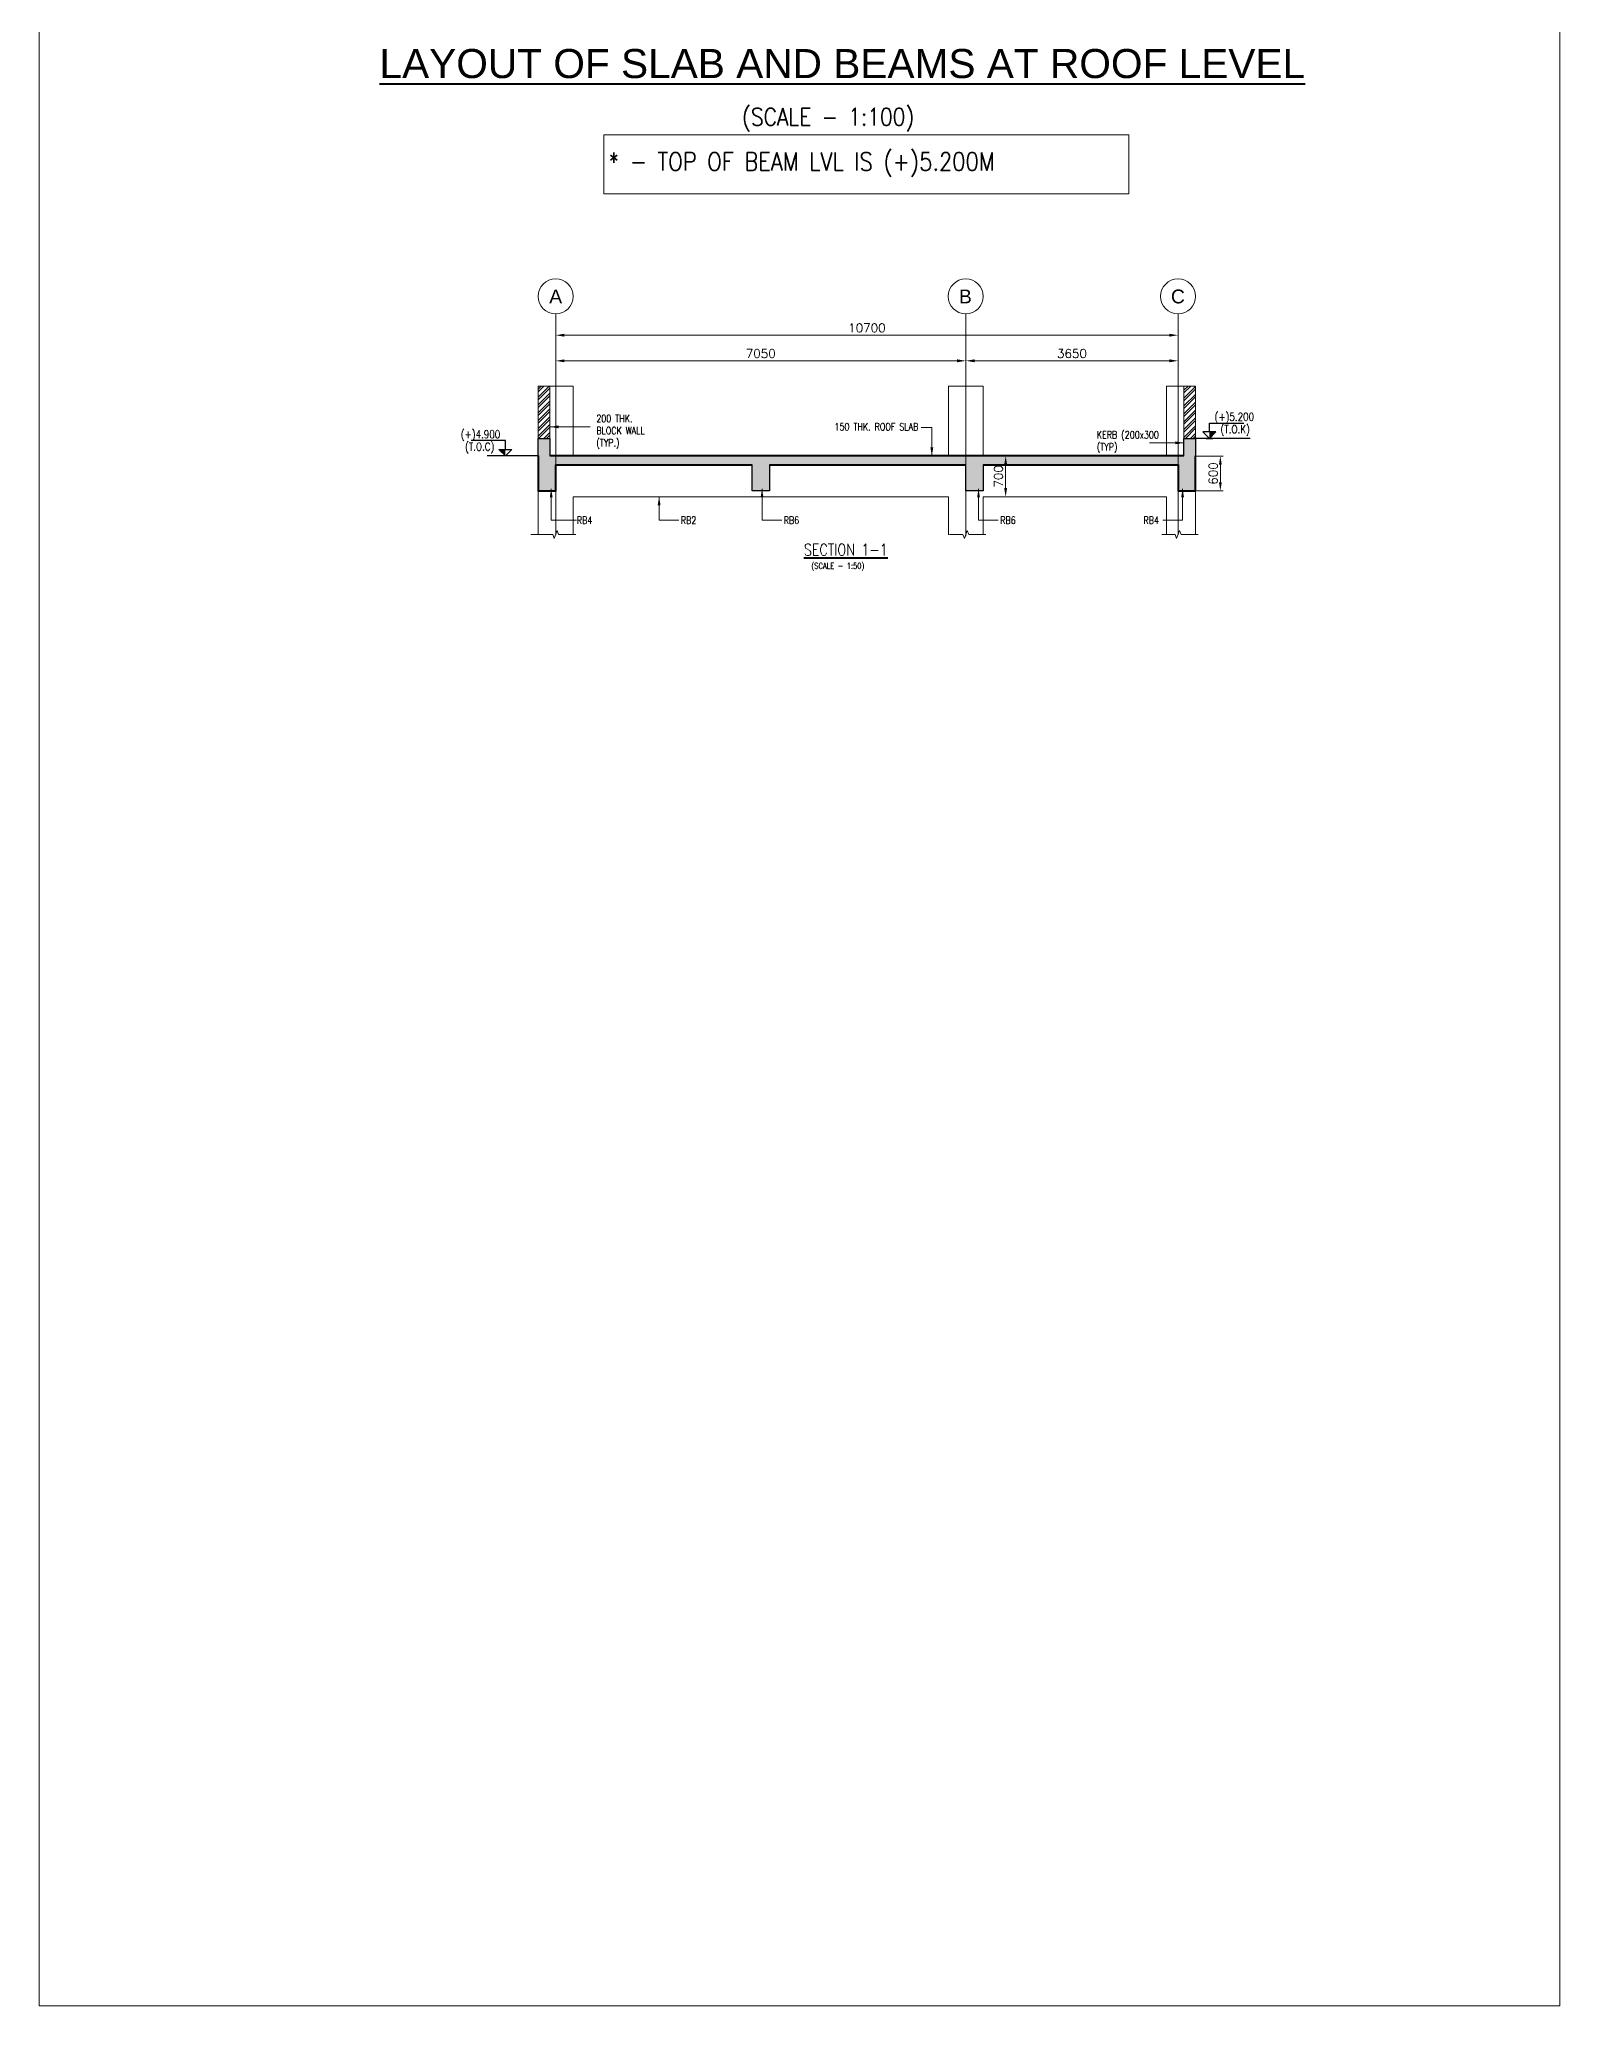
# Model space of a CAD drawing. Header units: millimetres. Extents: x 187381 to 885080, y 3378 to 168095.
# Drawn here: x 321585 to 347721, y 38029 to 71823 of the extents above; entities that cross this region are included whole.
import ezdxf
from ezdxf.enums import TextEntityAlignment as Align

# ---------------------------------------------------------------- set-up
doc = ezdxf.new("R2010")
doc.units = ezdxf.units.MM
doc.header["$LTSCALE"] = 15
doc.linetypes.add('CENTER2', pattern=[1.125, 0.75, -0.125, 0.125, -0.125])
for name, color, linetype in [('S-ANNO-SYMB', 3, 'Continuous'), ('S-ANNO-TEXT-T250', 3, 'Continuous'), ('S-BEAM', 4, 'Continuous'), ('S-CON1', 8, 'Continuous'), ('S-CON4', 4, 'Continuous')]:
    doc.layers.add(name, color=color, linetype=linetype)
for name, color, linetype, lineweight in [('S-ANNO-TEXT-T400', 4, 'Continuous', 40), ('S-GRID-LINE', 1, 'CENTER2', 18), ('S-PLAN-CON2', 1, 'Continuous', 20), ('S-SEC-CON2', 1, 'Continuous', 20), ('S-SLAB-CON4', 4, 'Continuous', 40), ('S_DIM', 1, 'Continuous', 20), ('S_GRID CIRCLE', 1, 'Continuous', 20), ('S_GRID TEXT', 3, 'Continuous', 30), ('S_OUTER THIN LINES', 5, 'Continuous', 13), ('S_SOLID HATCH', 253, 'Continuous', 15), ('S_TEXT', 3, 'Continuous', 30)]:
    doc.layers.add(name, color=color, linetype=linetype, lineweight=lineweight)
doc.styles.add('ARIAL', font='arial.ttf')
doc.styles.add('Romans', font='romans.shx')
doc.styles.add('ROMANS-TITLE', font='ROMANS.shx', dxfattribs={"width": 0.8})
doc.dimstyles.new('MRF_50', dxfattribs={"dimscale": 50, "dimtxt": 3, "dimasz": 3, "dimexe": 1, "dimexo": 1, "dimgap": 1, "dimtad": 1, "dimdec": 0, "dimzin": 1, "dimdsep": 46, "dimtxsty": 'Romans', "dimcen": -3, "dimdle": 1, "dimclrd": 256, "dimclre": 256, "dimclrt": 3, "dimadec": 0, "dimazin": 0, "dimtfac": 1, "dimtdec": 0, "dimtmove": 0, "dimatfit": 3, "dimfxl": 1, "dimtvp": 2, "dimtolj": 1, "dimtzin": 0, "dimlwd": -1, "dimlwe": -1, "dimarcsym": 0})

# ---------------------------------------------------------------- blocks, each defined once
blk = doc.blocks.new('S_GRID BUBBLE')
at = {"layer": 'S_GRID CIRCLE'}
blk.add_circle((0, 0), 0.237, dxfattribs=at)
at = {"layer": 'S_GRID TEXT', "style": 'ARIAL', "flags": 8}
blk.add_attdef('00', text='', height=0.188, dxfattribs=at).set_placement((0, 0), align=Align.MIDDLE_CENTER)
blk = doc.blocks.new('A-FLVL-ELE-SEC')
for p, q in [((-147, 527, 0), (-1324, 527, 0)), ((-147, 225, 0), (-147, 527, 0))]:
    blk.add_line(p, q)
at = {"ltscale": 800}
blk.add_line((-34, 0, 0), (-259, 0, 0), dxfattribs=at)
at = {"elevation": 0}
blk.add_lwpolyline([(78, 225), (-147, 0), (-372, 225), (78, 225)], dxfattribs=at)
blk.add_solid([(-147, 225, 0), (-372, 225, 0), (-147, 0, 0)])
at = {"color": 3, "ltscale": 800, "style": 'ROMANS-TITLE', "width": 0.8}
blk.add_attdef('FLOOR', text='', height=200, dxfattribs=at).set_placement((-150, 873), align=Align.MIDDLE)
at = {"ltscale": 800, "style": 'ROMANS-TITLE', "width": 0.8}
blk.add_attdef('LEVEL', text='', height=200, dxfattribs=at).set_placement((-150, 568), align=Align.MIDDLE)
blk = doc.blocks.new('*D283')
at = {"layer": 'S_DIM', "transparency": 16777216}
for p, q in [((330462, 66545), (330462, 66788)), ((341012, 66738), (330612, 66738)), ((341162, 65962), (341162, 66788))]:
    blk.add_line(p, q, dxfattribs=at)
for points in [[(330612, 66763), (330612, 66713), (330462, 66738)], [(341012, 66763), (341012, 66713), (341162, 66738)]]:
    blk.add_solid(points, dxfattribs=at)
at = {"layer": 'S_DIM', "color": 3, "transparency": 16777216, "insert": (335812, 66863), "char_height": 150, "attachment_point": 5, "style": 'Romans'}
blk.add_mtext('\\A1;10700', dxfattribs=at)
blk = doc.blocks.new('*D281')
at = {"layer": 'S_DIM', "transparency": 16777216}
for p, q in [((330462, 65912), (330462, 66348)), ((337362, 66298), (330612, 66298)), ((337512, 65912), (337512, 66348))]:
    blk.add_line(p, q, dxfattribs=at)
for points in [[(330612, 66323), (330612, 66273), (330462, 66298)], [(337362, 66323), (337362, 66273), (337512, 66298)]]:
    blk.add_solid(points, dxfattribs=at)
at = {"layer": 'S_DIM', "color": 3, "transparency": 16777216, "insert": (333987, 66423), "char_height": 150, "attachment_point": 5, "style": 'Romans'}
blk.add_mtext('\\A1;7050', dxfattribs=at)
blk = doc.blocks.new('*D282')
at = {"layer": 'S_DIM', "transparency": 16777216}
for p, q in [((337512, 65912), (337512, 66348)), ((341012, 66298), (337662, 66298)), ((341162, 65912), (341162, 66348))]:
    blk.add_line(p, q, dxfattribs=at)
for points in [[(337662, 66323), (337662, 66273), (337512, 66298)], [(341012, 66323), (341012, 66273), (341162, 66298)]]:
    blk.add_solid(points, dxfattribs=at)
at = {"layer": 'S_DIM', "color": 3, "transparency": 16777216, "insert": (339337, 66423), "char_height": 150, "attachment_point": 5, "style": 'Romans'}
blk.add_mtext('\\A1;3650', dxfattribs=at)
blk = doc.blocks.new('*D312')
at = {"layer": 'S_DIM', "transparency": 16777216}
for p, q in [((341459, 64662), (341938, 64662)), ((341888, 64512), (341888, 64212)), ((341459, 64062), (341938, 64062))]:
    blk.add_line(p, q, dxfattribs=at)
for points in [[(341863, 64512), (341913, 64512), (341888, 64662)], [(341863, 64212), (341913, 64212), (341888, 64062)]]:
    blk.add_solid(points, dxfattribs=at)
at = {"layer": 'S_DIM', "color": 3, "transparency": 16777216, "insert": (341763, 64362), "char_height": 150, "attachment_point": 5, "rotation": 90, "style": 'Romans'}
blk.add_mtext('\\A1;600', dxfattribs=at)
blk = doc.blocks.new('*D313')
at = {"layer": 'S_DIM', "transparency": 16777216}
for p, q in [((337862, 64662), (338247, 64662)), ((338197, 64512), (338197, 64112)), ((337862, 63962), (338247, 63962))]:
    blk.add_line(p, q, dxfattribs=at)
for points in [[(338172, 64512), (338222, 64512), (338197, 64662)], [(338172, 64112), (338222, 64112), (338197, 63962)]]:
    blk.add_solid(points, dxfattribs=at)
at = {"layer": 'S_DIM', "color": 3, "transparency": 16777216, "insert": (338072, 64312), "char_height": 150, "attachment_point": 5, "rotation": 90, "style": 'Romans'}
blk.add_mtext('\\A1;700', dxfattribs=at)

msp = doc.modelspace()

# ---------------------------------------------------------------- hatches: boundary and pattern name
at = {"layer": 'S_SOLID HATCH'}
h = msp.add_hatch(dxfattribs=at)
h.set_pattern_fill('ANSI32', color=256, scale=10)
h.set_pattern_definition([(45, (-126388.275, -96142.63), (-67.35192, 67.35192), []), (45, (-126343.37, -96142.63), (-67.35192, 67.35192), [])])
h.paths.add_polyline_path([(330161.1, 65862.5), (330361, 65862.5), (330361.8, 64962.5), (330161.9, 64962.5)])
h = msp.add_hatch(dxfattribs=at)
h.set_pattern_fill('ANSI32', color=256, scale=10)
h.set_pattern_definition([(45, (-126988.26, -96142.63), (-67.35192, 67.35192), []), (45, (-126943.36, -96142.63), (-67.35192, 67.35192), [])])
h.paths.add_polyline_path([(341461.9, 65862.5), (341261.9, 65862.5), (341262, 64962.5), (341462, 64962.5)])
h = msp.add_hatch(color=256, dxfattribs=at)
h.dxf.hatch_style = 1
h.paths.add_polyline_path([(337811.9, 64512.5), (341162, 64512.5), (341162, 64662.5), (337511.9, 64662.5), (337511.9, 64512.5), (337511.9, 64512.5), (337511.9, 64062.5), (337811.9, 64062.5)])
h.paths.add_polyline_path([(341462, 64662.5), (341462, 64662.5), (341462, 64962.5), (341262, 64962.5), (341262, 64662.5), (341162, 64662.5), (341162, 64062.5), (341462, 64062.5)])
h.paths.add_polyline_path([(334136.9, 64512.5), (337511.9, 64512.5), (337511.9, 64662.5), (330461.9, 64662.5), (330461.9, 64512.5), (333836.9, 64512.5), (333836.9, 64062.5), (334136.9, 64062.5)])
h.paths.add_polyline_path([(330461.9, 64062.5), (330161.9, 64062.5), (330161.9, 64062.5), (330161.9, 64662.5), (330161.9, 64962.5), (330361.9, 64962.5), (330361.9, 64662.5), (330461.9, 64662.5)])

# ---------------------------------------------------------------- linework, layer by layer
at = {"layer": 'S-BEAM', "elevation": 0}
for points in [[(330161.9, 64662.5), (330161.9, 64662.5), (330161.9, 64962.5), (330361.9, 64962.5), (330361.9, 64662.5)], [(341262, 64662.5), (341262, 64662.5), (341262, 64962.5), (341462, 64962.5), (341462, 64662.5)], [(337811.9, 64512.5), (337811.9, 64062.5), (337511.9, 64062.5), (337511.9, 64512.5)]]:
    msp.add_lwpolyline(points, dxfattribs=at)
at = {"layer": 'S-BEAM'}
msp.add_lwpolyline([(334136.9, 64512.5), (334136.9, 64062.5), (333836.9, 64062.5), (333836.9, 64512.5)], dxfattribs=at)
at = {"layer": 'S-CON1'}
for p, q in [((342398.3, 64962.5, 0), (341462, 64962.5, 0)), ((330161.9, 64662.5), (329283.9, 64662.5, 0))]:
    msp.add_line(p, q, dxfattribs=at)
at = {"layer": 'S-GRID-LINE'}
for p, q in [((330461.9, 63310.2, 0), (330461.9, 67102.8, 0)), ((337511.9, 63285.2, 0), (337511.9, 67102.8, 0)), ((341162, 63310.2, 0), (341162, 67102.8, 0))]:
    msp.add_line(p, q, dxfattribs=at)
at = {"layer": 'S-PLAN-CON2'}
for p, q in [((330161.9, 65862.5, 0), (330761.9, 65862.5, 0)), ((337211.9, 65862.5, 0), (337811.9, 65862.5, 0)), ((341462, 65862.5, 0), (340962, 65862.5, 0)), ((340962, 64662.5, 0), (340962, 65862.5, 0))]:
    msp.add_line(p, q, dxfattribs=at)
msp.add_lwpolyline([(321585, 97728.1), (347721.4, 97728.1), (347721.4, 38029.4), (321585, 38029.4)], close=True, dxfattribs=at)
at = {"layer": 'S-PLAN-CON2', "linetype": 'Continuous', "elevation": 0}
for points in [[(330036.1, 63313), (330411.9, 63313), (330436.9, 63244.3), (330486.9, 63381.7), (330511.9, 63313), (330807.3, 63313)], [(337229.3, 63313), (337461.9, 63313), (337486.9, 63244.3), (337536.9, 63381.7), (337561.9, 63313), (337857.3, 63313)], [(340879.4, 63313), (341112, 63313), (341137, 63244.3), (341187, 63381.7), (341212, 63313), (341507.4, 63313)]]:
    msp.add_lwpolyline(points, dxfattribs=at)
at = {"layer": 'S-SEC-CON2'}
for p, q in [((330161.9, 65862.5, 0), (330361.9, 65862.5, 0)), ((330161.9, 64662.5), (330161.9, 65862.5, 0)), ((330161.9, 64662.5, 0), (330161.9, 65725.1, 0)), ((330162, 65862.5, 0), (330361.9, 65862.5, 0)), ((330361.9, 64662.5), (330361.9, 65862.5, 0)), ((330761.9, 64662.5, 0), (330761.9, 65862.5, 0)), ((337211.9, 64662.5, 0), (337211.9, 65862.5, 0)), ((337811.9, 64662.5, 0), (337811.9, 65862.5, 0)), ((341462, 65862.5, 0), (341262, 65862.5, 0)), ((341262, 64662.5, 0), (341262, 65862.5, 0)), ((341461.8, 65862.5, 0), (341262, 65862.5, 0)), ((341262, 64662.5, 0), (341262, 65725.1, 0)), ((341462, 64662.5, 0), (341462, 65862.5, 0)), ((330161.9, 64062.5, 0), (330161.9, 63310.2)), ((330761.9, 63962.5, 0), (337211.9, 63962.5, 0)), ((330761.9, 63962.5, 0), (330761.9, 63310.2, 0)), ((337211.9, 63962.5, 0), (337211.9, 63310.2, 0)), ((337811.9, 63962.5, 0), (337811.9, 63310.2, 0)), ((337811.9, 63962.5, 0), (340962, 63962.5, 0)), ((340962, 63962.5, 0), (340962, 63310.2, 0)), ((341462, 64062.5, 0), (341462, 63310.2, 0))]:
    msp.add_line(p, q, dxfattribs=at)
at = {"layer": 'S-SLAB-CON4'}
msp.add_line((330161.9, 64062.5, 0), (330461.9, 64062.5, 0), dxfattribs=at)
at = {"layer": 'S-SLAB-CON4', "elevation": 0}
for points in [[(330161.9, 64662.5), (330161.9, 64662.5), (330161.9, 64062.5), (330461.9, 64062.5), (330461.9, 64512.5), (333836.9, 64512.5)], [(341262, 64662.5), (330361.9, 64662.5)], [(337811.9, 64512.5), (341161.9, 64512.5), (341161.9, 64062.5), (341462, 64062.5), (341462, 64662.5)], [(341462, 64662.5), (341462, 64662.5)], [(334136.9, 64512.5), (337511.9, 64512.5)]]:
    msp.add_lwpolyline(points, dxfattribs=at)
at = {"layer": 'S_OUTER THIN LINES'}
msp.add_lwpolyline([(331288.3, 70183.2), (340313.5, 70183.2), (340313.5, 69166.5), (331288.3, 69166.5)], close=True, dxfattribs=at)

# ---------------------------------------------------------------- block references
at = {"layer": 'S-ANNO-SYMB'}
ref = msp.add_blockref('A-FLVL-ELE-SEC', (341627, 64962.5, 0), dxfattribs=dict(at, xscale=-0.5, yscale=0.5, zscale=0.5))
ref.add_attrib('FLOOR', '(+)5.200', dxfattribs={"layer": '0', "color": 3, "ltscale": 800, "height": 137.5, "style": 'ROMANS-TITLE', "width": 0.8}).set_placement((342128.6, 65326.1, 0), align=Align.MIDDLE)
ref.add_attrib('LEVEL', '(T.O.K)', dxfattribs={"layer": '0', "ltscale": 800, "height": 137.5, "style": 'ROMANS-TITLE', "width": 0.8}).set_placement((342143, 65112.7, 0), align=Align.MIDDLE)
ref = msp.add_blockref('A-FLVL-ELE-SEC', (329671.6, 64662.5, 0), dxfattribs=dict(at, xscale=0.5, yscale=0.5, zscale=0.5))
ref.add_attrib('FLOOR', '(+)4.900', dxfattribs={"layer": '0', "color": 3, "ltscale": 800, "height": 137.5, "style": 'ROMANS-TITLE', "width": 0.8}).set_placement((329170, 65026.1, 0), align=Align.MIDDLE)
ref.add_attrib('LEVEL', '(T.O.C)', dxfattribs={"layer": '0', "ltscale": 800, "height": 137.5, "style": 'ROMANS-TITLE', "width": 0.8}).set_placement((329155.6, 64812.7, 0), align=Align.MIDDLE)
at = {"layer": 'S-CON4'}
ref = msp.add_blockref('S_GRID BUBBLE', (330461.9, 67404.4, 0), dxfattribs=dict(at, xscale=-1270, yscale=1270, zscale=1270))
ref.add_attrib('00', 'A', dxfattribs={"layer": 'S_GRID TEXT', "height": 237.5, "style": 'ARIAL'}).set_placement((330461.9, 67404.4, 0), align=Align.MIDDLE_CENTER)
ref = msp.add_blockref('S_GRID BUBBLE', (337511.9, 67404.4, 0), dxfattribs=dict(at, xscale=-1270, yscale=1270, zscale=1270))
ref.add_attrib('00', 'B', dxfattribs={"layer": 'S_GRID TEXT', "height": 237.5, "style": 'ARIAL'}).set_placement((337505.2, 67404.4, 0), align=Align.MIDDLE_CENTER)
ref = msp.add_blockref('S_GRID BUBBLE', (341162, 67404.3, 0), dxfattribs=dict(at, xscale=-1270, yscale=1270, zscale=1270))
ref.add_attrib('00', 'C', dxfattribs={"layer": 'S_GRID TEXT', "height": 237.5, "style": 'ARIAL'}).set_placement((341158.6, 67404.3, 0), align=Align.MIDDLE_CENTER)

# ---------------------------------------------------------------- texts
at = {"layer": 'S-ANNO-TEXT-T250', "style": 'Romans'}
for s, height, width, p in [('(SCALE - 1:100)', 300, 0.85, (333665.6, 70341.4)), ('RB4', 125, 0.8, (330824.8, 63495.4, 19508.6)), ('RB2', 125, 0.8, (332612.6, 63495.4, 19508.6)), ('RB6', 125, 0.8, (334382.2, 63495.4, 19508.6)), ('RB6', 125, 0.8, (338103.7, 63495.4, 19508.6)), ('RB4', 125, 0.8, (340566.3, 63495.4, 19508.6)), ('(SCALE - 1:50)', 100, 0.85, (334855.9, 62723.4, 0))]:
    msp.add_text(s, height=height, dxfattribs=dict(at, width=width)).set_placement(p)
at = {"layer": 'S-ANNO-TEXT-T250', "char_height": 125, "style": 'Romans'}
for s, insert, width, attachment_point in [('{\\W0.8;200 THK. BLOCK WALL (TYP.)}', (331160.9, 65369.1, -39017.2), 1145.784, 1), ('{\\W0.8;150 THK. ROOF SLAB}', (336694.8, 65228, 19508.6), 1846.859, 3), ('\\pxql;{\\W0.8;KERB (200x300\\P(TYP)}', (341384.2, 65089.7, 19508.6), 1620.284, 3)]:
    msp.add_mtext(s, dxfattribs=dict(at, insert=insert, width=width, attachment_point=attachment_point))
at = {"layer": 'S-ANNO-TEXT-T400', "style": 'ARIAL'}
msp.add_text('%%ULAYOUT OF SLAB AND BEAMS AT ROOF LEVEL', height=500, dxfattribs=at).set_placement((335388.9, 71407.1), align=Align.MIDDLE_CENTER)
at = {"layer": 'S-ANNO-TEXT-T400', "style": 'Romans', "width": 0.8}
msp.add_text('%%USECTION 1-1', height=200, dxfattribs=at).set_placement((335448.9, 63050, 0), align=Align.MIDDLE_CENTER)
at = {"layer": 'S_TEXT', "style": 'Romans', "width": 0.85}
msp.add_text('* - TOP OF BEAM LVL IS (+)5.200M', height=312.5, dxfattribs=at).set_placement((331371.7, 69567, -429.5))

# ---------------------------------------------------------------- dimensions: what is measured, and where the dimension line sits
at = {"layer": 'S_DIM'}
dim = msp.add_linear_dim(base=(330461.9, 66738, 0), p1=(341161.9, 65912.5, 0), p2=(330461.9, 66495.2, 0), dimstyle='MRF_50', override={"dimscale": 50}, dxfattribs=at)
dim.commit()
dim.dimension.update_dxf_attribs({"geometry": '*D283', "text_midpoint": (335811.9, 66863, 0)})
for base, p1, p2, angle, picture, middle in [((330461.9, 66297.5, 0), (337511.9, 65862.5), (330461.9, 65862.5), 180, '*D281', (333986.9, 66422.5, 0)), ((337511.9, 66297.5, 0), (341161.9, 65862.5), (337511.9, 65862.5), 180, '*D282', (339336.9, 66422.5, 0)), ((338196.9, 63962.5), (337811.9, 64662.5, 0), (337811.9, 63962.5, 0), 90, '*D313', (338071.9, 64312.5)), ((341888.3, 64062.5), (341408.9, 64662.5, 0), (341408.9, 64062.5, 0), 90, '*D312', (341763.3, 64362.5))]:
    dim = msp.add_linear_dim(base=base, p1=p1, p2=p2, angle=angle, dimstyle='MRF_50', dxfattribs=at)
    dim.commit()
    dim.dimension.update_dxf_attribs({"geometry": picture, "text_midpoint": middle})

# ---------------------------------------------------------------- leaders
for points, override in [([(330361.9, 65162.5, 0), (331056.4, 65162.5, 0)], {"dimtad": 0}), ([(336928.2, 64662.5, 0), (336928.2, 65152.5, 0), (336745.7, 65152.5, 0)], {"dimgap": 1, "dimtad": 0}), ([(341262, 64888.6, -19508.6), (340667.7, 64888.6, -19508.6)], {"dimtad": 0}), ([(330384.7, 64099.8, 0), (330384.7, 63560.9, 0), (330820.9, 63560.9, 0)], {"dimgap": 1, "dimtad": 0}), ([(332239.8, 63962.5, 0), (332239.8, 63560.9, 0), (332579.3, 63560.9, 0)], {"dimgap": 1, "dimtad": 0}), ([(334009.4, 64099.8, 0), (334009.4, 63560.9, 0), (334348.8, 63560.9, 0)], {"dimgap": 1, "dimtad": 0}), ([(337730.9, 64099.8, 0), (337730.9, 63560.9, 0), (338070.3, 63560.9, 0)], {"dimgap": 1, "dimtad": 0}), ([(341239.1, 64099.8, 0), (341239.1, 63560.9, 0), (340899.6, 63560.9, 0)], {"dimgap": 1, "dimtad": 0})]:
    msp.add_leader(points, dimstyle='MRF_50', override=override, dxfattribs=at)

doc.saveas('drawing.dxf')
